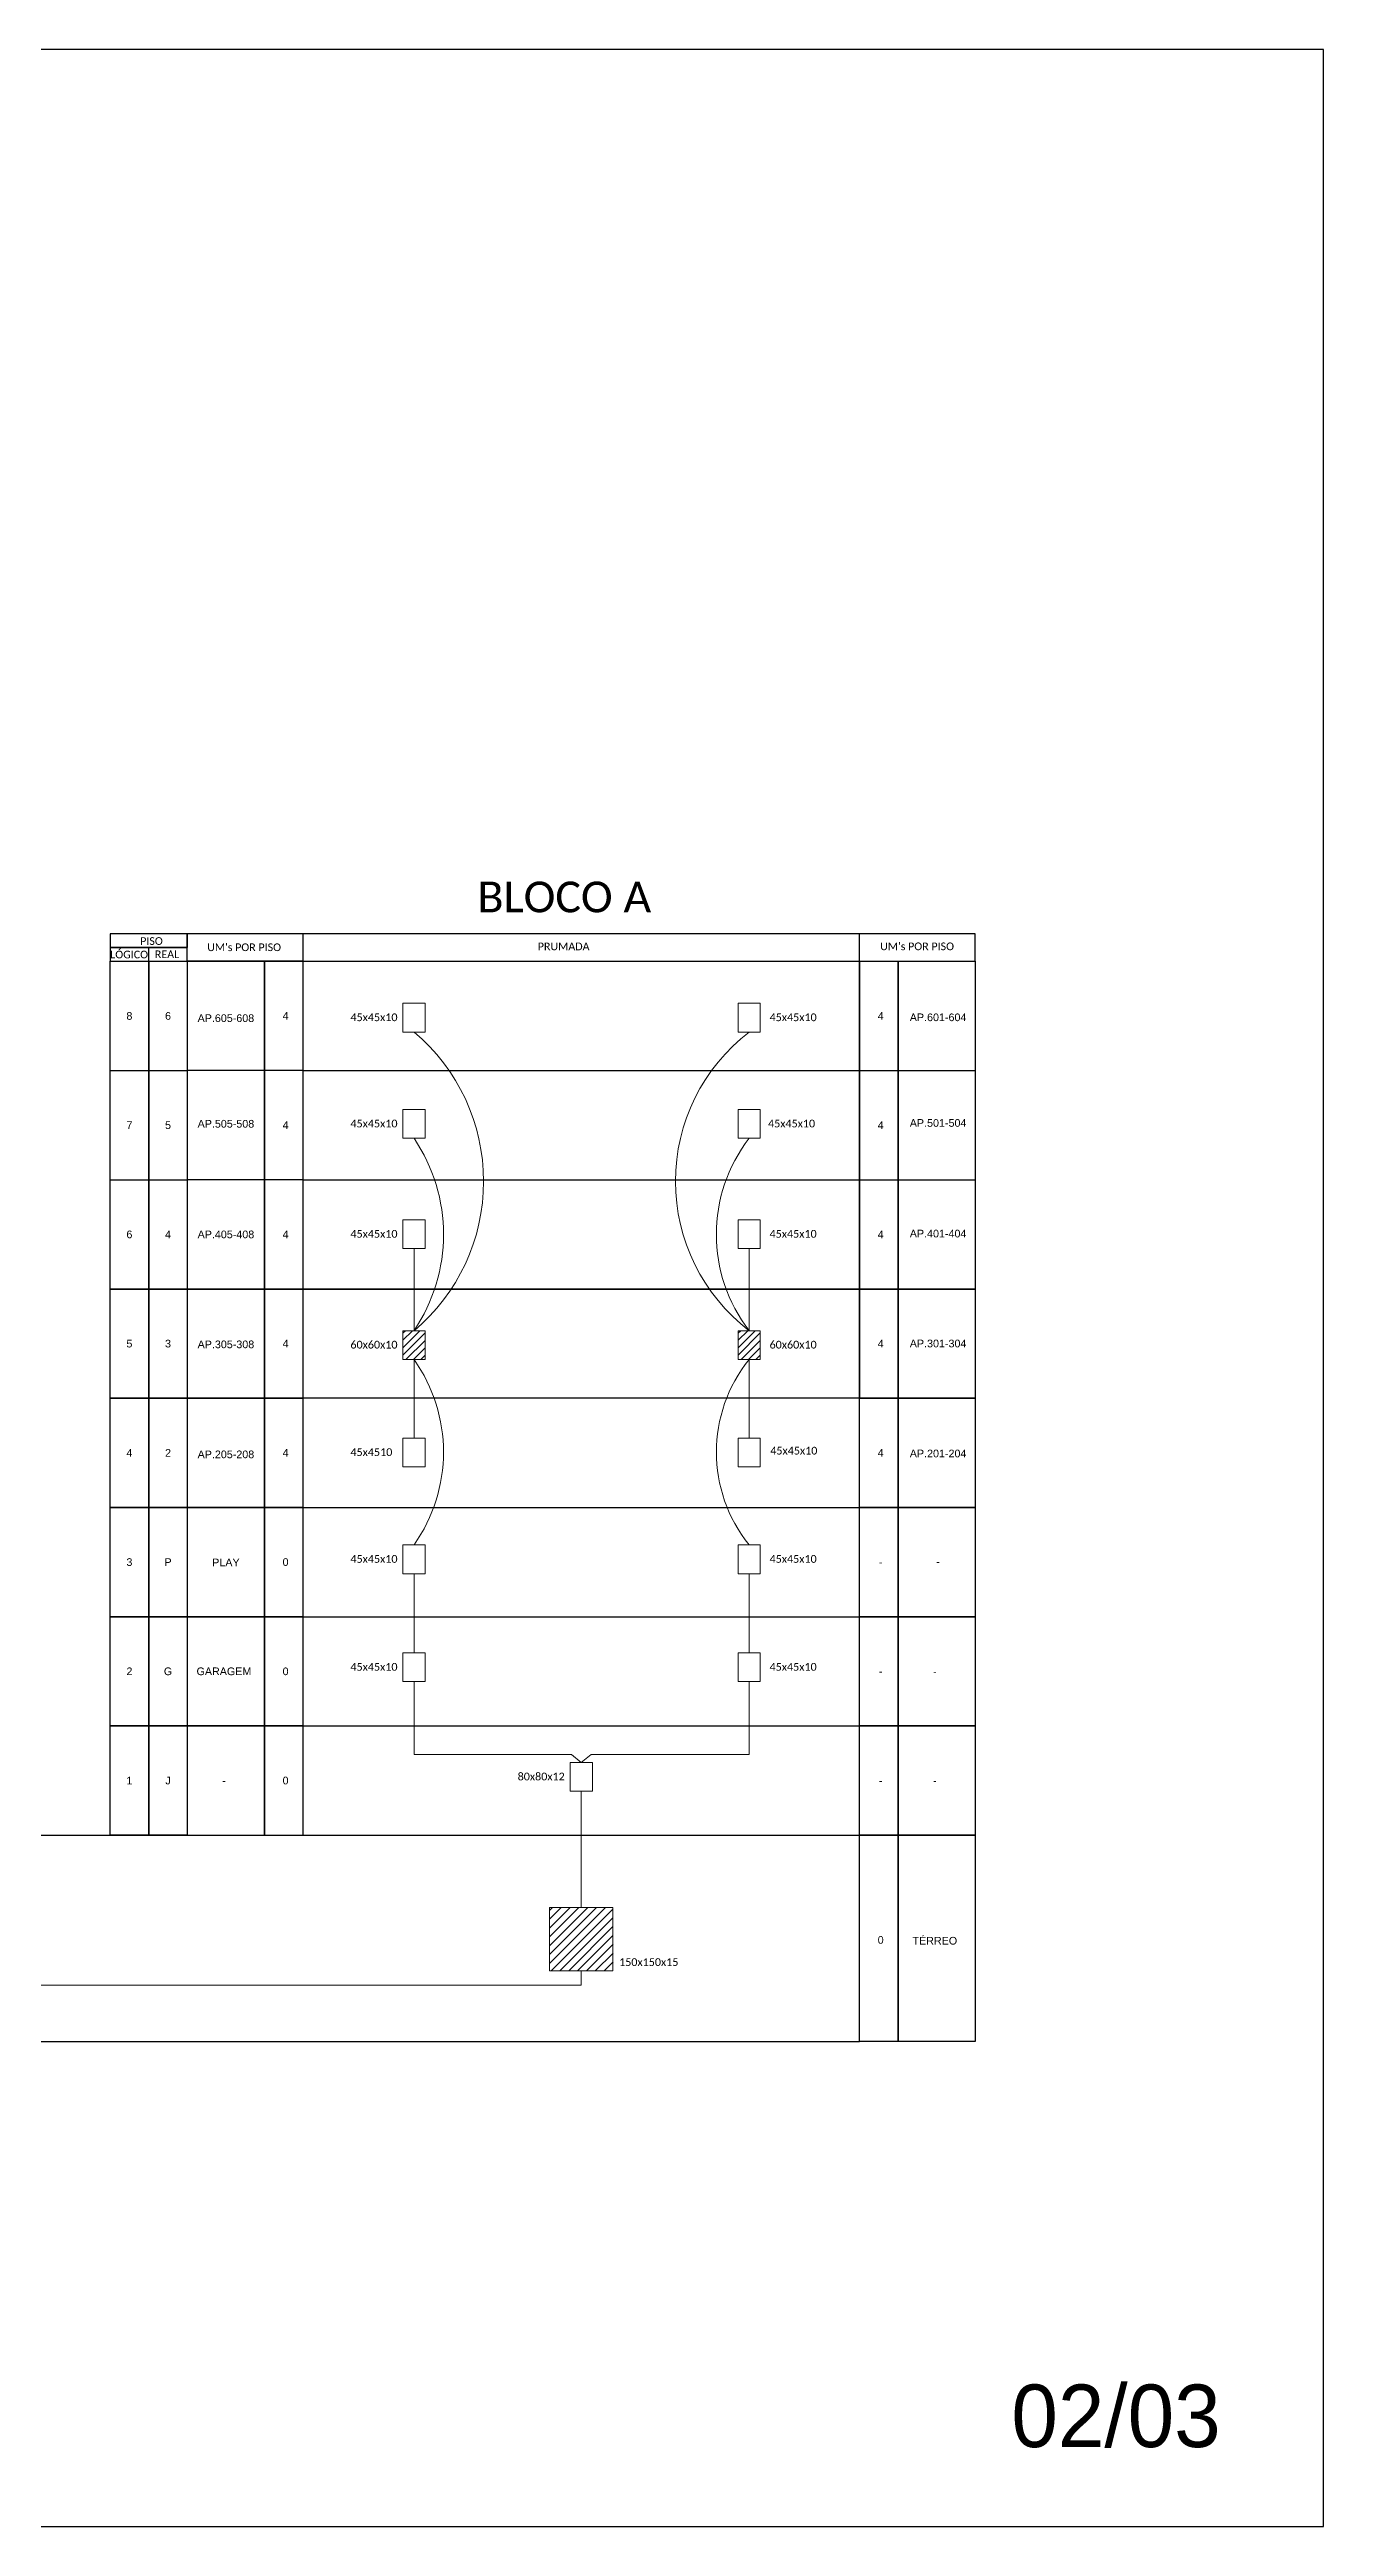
# Model space of a CAD drawing. Header units: inches. Extents: x 38 to 2658, y 14 to 608.
# Drawn here: x 1448 to 1753, y 14 to 608 of the extents above; entities that cross this region are included whole.
import ezdxf
from ezdxf.enums import TextEntityAlignment as Align

# ---------------------------------------------------------------- set-up
doc = ezdxf.new("R2010")
doc.units = ezdxf.units.IN
doc.header["$MEASUREMENT"] = 0
doc.layers.add('cerco área', color=2, linetype='Continuous')
doc.styles.add('ARIAL', font='arial.ttf')
doc.styles.add('WMF-Calibri0', font='calibri.ttf')

msp = doc.modelspace()

# ---------------------------------------------------------------- hatches: boundary and pattern name
h = msp.add_hatch()
h.set_pattern_fill('ANSI31', color=1, scale=10)
h.set_pattern_definition([(45, (-10655.1115, -1481.9689), (-0.88388348, 0.88388348), [])])
h.paths.add_polyline_path([(1537.71, 301.02), (1532.41, 301.02), (1532.41, 294.13), (1537.71, 294.13)])
h = msp.add_hatch()
h.set_pattern_fill('ANSI31', color=1, scale=10)
h.set_pattern_definition([(45, (-10574.731, -1481.9689), (-0.88388348, 0.88388348), [])])
h.paths.add_polyline_path([(1618.09, 301.02), (1612.79, 301.02), (1612.79, 294.13), (1618.09, 294.13)])
h = msp.add_hatch()
h.set_pattern_fill('ANSI31', color=1, scale=12, style=0)
h.set_pattern_definition([(45, (834.0426, -314.8546), (-1.0606602, 1.0606602), [])])
h.paths.add_polyline_path([(1582.75, 162.67), (1567.58, 162.67), (1567.58, 147.5), (1582.8, 147.5)])
h.paths.add_polyline_path([(1575.09, 153.68), (1575.88, 153.85), (1575.55, 154.12), (1575.4, 154.92)], flags=16)

# ---------------------------------------------------------------- linework, layer by layer
at = {"color": 0}
for p, q in [((1462.18, 389.6), (1471.44, 389.6)), ((1462.18, 363.4), (1462.18, 389.6)), ((1471.44, 389.6), (1471.44, 363.4)), ((1471.44, 389.6), (1480.7, 389.6)), ((1471.44, 363.4), (1471.44, 389.6)), ((1480.7, 389.6), (1480.7, 363.4)), ((1499.21, 389.6), (1480.7, 389.6)), ((1480.7, 389.6), (1480.7, 363.4)), ((1499.21, 363.4), (1499.21, 389.6)), ((1508.47, 389.6), (1499.21, 389.6)), ((1499.21, 389.6), (1499.21, 363.4)), ((1508.47, 389.6), (1641.86, 389.6)), ((1508.47, 363.4), (1508.47, 389.6)), ((1508.47, 363.4), (1508.47, 389.6)), ((1641.86, 389.6), (1641.86, 363.4)), ((1641.86, 389.6), (1651.12, 389.6)), ((1641.86, 363.4), (1641.86, 389.6)), ((1651.12, 389.6), (1669.63, 389.6)), ((1651.12, 363.4), (1651.12, 389.6)), ((1651.12, 389.6), (1651.12, 363.4)), ((1669.63, 389.6), (1669.63, 363.4)), ((1462.18, 363.4), (1471.44, 363.4)), ((1462.18, 337.21), (1462.18, 363.4)), ((1471.44, 363.4), (1471.44, 337.21)), ((1471.44, 363.4), (1480.7, 363.4)), ((1471.44, 337.21), (1471.44, 363.4)), ((1480.7, 363.4), (1480.7, 337.21)), ((1499.21, 363.4), (1480.7, 363.4)), ((1480.7, 363.4), (1480.7, 337.21)), ((1499.21, 337.21), (1499.21, 363.4)), ((1508.47, 363.4), (1499.21, 363.4)), ((1499.21, 363.4), (1499.21, 337.21)), ((1508.47, 363.4), (1641.86, 363.4)), ((1508.47, 337.21), (1508.47, 363.4)), ((1508.47, 337.21), (1508.47, 363.4)), ((1641.86, 363.4), (1641.86, 337.21)), ((1641.86, 363.4), (1651.12, 363.4)), ((1641.86, 337.21), (1641.86, 363.4)), ((1651.12, 363.4), (1669.63, 363.4)), ((1651.12, 337.21), (1651.12, 363.4)), ((1651.12, 363.4), (1651.12, 337.21)), ((1669.63, 363.4), (1669.63, 337.21)), ((1462.18, 337.21), (1471.44, 337.21)), ((1462.18, 311.01), (1462.18, 337.21)), ((1471.44, 337.21), (1471.44, 311.01)), ((1471.44, 337.21), (1480.7, 337.21)), ((1471.44, 311.01), (1471.44, 337.21)), ((1480.7, 337.21), (1480.7, 311.01)), ((1499.21, 337.21), (1480.7, 337.21)), ((1480.7, 337.21), (1480.7, 311.01)), ((1499.21, 311.01), (1499.21, 337.21)), ((1508.47, 337.21), (1499.21, 337.21)), ((1499.21, 337.21), (1499.21, 311.01)), ((1508.47, 337.21), (1641.86, 337.21)), ((1508.47, 311.01), (1508.47, 337.21)), ((1508.47, 311.01), (1508.47, 337.21)), ((1641.86, 337.21), (1641.86, 311.01)), ((1641.86, 337.21), (1651.12, 337.21)), ((1641.86, 311.01), (1641.86, 337.21)), ((1651.12, 337.21), (1669.63, 337.21)), ((1651.12, 311.01), (1651.12, 337.21)), ((1651.12, 337.21), (1651.12, 311.01)), ((1669.63, 337.21), (1669.63, 311.01)), ((1462.18, 311.01), (1471.44, 311.01)), ((1462.18, 284.82), (1462.18, 311.01)), ((1471.44, 311.01), (1462.18, 311.01)), ((1471.44, 311.01), (1471.44, 284.82)), ((1471.44, 311.01), (1480.7, 311.01)), ((1471.44, 284.82), (1471.44, 311.01)), ((1480.7, 311.01), (1471.44, 311.01)), ((1480.7, 311.01), (1480.7, 284.82)), ((1499.21, 311.01), (1480.7, 311.01)), ((1480.7, 311.01), (1480.7, 284.82)), ((1480.7, 311.01), (1499.21, 311.01)), ((1499.21, 284.82), (1499.21, 311.01)), ((1508.47, 311.01), (1499.21, 311.01)), ((1499.21, 311.01), (1499.21, 284.82)), ((1499.21, 311.01), (1508.47, 311.01)), ((1508.47, 311.01), (1641.86, 311.01)), ((1508.47, 284.82), (1508.47, 311.01)), ((1508.47, 284.82), (1508.47, 311.01)), ((1641.86, 311.01), (1508.47, 311.01)), ((1641.86, 311.01), (1641.86, 284.82)), ((1641.86, 311.01), (1651.12, 311.01)), ((1641.86, 284.82), (1641.86, 311.01)), ((1651.12, 311.01), (1641.86, 311.01)), ((1651.12, 311.01), (1669.63, 311.01)), ((1651.12, 284.82), (1651.12, 311.01)), ((1651.12, 311.01), (1651.12, 284.82)), ((1669.63, 311.01), (1651.12, 311.01)), ((1669.63, 311.01), (1669.63, 284.82)), ((1471.44, 284.82), (1462.18, 284.82)), ((1480.7, 284.82), (1471.44, 284.82)), ((1480.7, 284.82), (1499.21, 284.82)), ((1499.21, 284.82), (1508.47, 284.82)), ((1641.86, 284.82), (1508.47, 284.82)), ((1651.12, 284.82), (1641.86, 284.82)), ((1669.63, 284.82), (1651.12, 284.82))]:
    msp.add_line(p, q, dxfattribs=at)
msp.add_line((1250.27, 130.53), (1641.86, 130.53))
for points in [[(914.57, 14.26), (1753.14, 14.26), (1753.14, 608.26), (914.57, 608.26), (914.57, 14.26)], [(1471.44, 389.6), (1471.44, 392.89)], [(1480.7, 389.6), (1669.63, 389.6), (1669.63, 396.18), (1480.7, 396.18), (1480.7, 396.18), (1480.7, 392.89)], [(1508.47, 258.62), (1641.86, 258.62)], [(1508.47, 232.43), (1641.86, 232.43)], [(1508.47, 206.23), (1641.86, 206.23)], [(1250.27, 180.04), (1508.47, 180.04)], [(1439.2, 180.04), (1462.18, 180.04)]]:
    msp.add_lwpolyline(points)
for points in [[(1462.18, 392.89), (1480.7, 392.89), (1480.7, 396.18), (1462.18, 396.18)], [(1462.18, 389.6), (1480.7, 389.6), (1480.7, 392.89), (1462.18, 392.89)]]:
    msp.add_lwpolyline(points, close=True)
for points in [[(1508.47, 389.6), (1508.47, 396.18)], [(1641.86, 389.6), (1641.86, 396.18)], [(1508.47, 180.04), (1641.86, 180.04)], [(1508.47, 180.04), (1641.86, 180.04)]]:
    msp.add_lwpolyline(points, dxfattribs=at)
at = {"lineweight": 0}
for points in [[(1532.41, 379.54), (1537.71, 379.54), (1537.71, 372.64), (1532.41, 372.64)], [(1612.79, 379.54), (1618.09, 379.54), (1618.09, 372.64), (1612.79, 372.64)], [(1532.41, 354.06), (1537.71, 354.06), (1537.71, 347.17), (1532.41, 347.17)], [(1532.41, 327.61), (1537.71, 327.61), (1537.71, 320.71), (1532.41, 320.71)], [(1612.79, 327.61), (1618.09, 327.61), (1618.09, 320.71), (1612.79, 320.71)], [(1532.41, 275.26), (1537.71, 275.26), (1537.71, 268.36), (1532.41, 268.36)], [(1532.41, 249.65), (1537.71, 249.65), (1537.71, 242.75), (1532.41, 242.75)], [(1612.79, 249.65), (1618.09, 249.65), (1618.09, 242.75), (1612.79, 242.75)], [(1532.41, 223.75), (1537.71, 223.75), (1537.71, 216.86), (1532.41, 216.86)], [(1612.79, 223.75), (1618.09, 223.75), (1618.09, 216.86), (1612.79, 216.86)], [(1572.52, 197.47), (1577.82, 197.47), (1577.82, 190.58), (1572.52, 190.58)]]:
    msp.add_lwpolyline(points, close=True, dxfattribs=at)
at = {"color": 0, "lineweight": 0}
for points in [[(1612.79, 354.06), (1618.09, 354.06), (1618.09, 347.17), (1612.79, 347.17)], [(1612.79, 275.26), (1618.09, 275.26), (1618.09, 268.36), (1612.79, 268.36)]]:
    msp.add_lwpolyline(points, close=True, dxfattribs=at)
at = {"color": 1, "lineweight": 0}
for points in [[(1532.41, 301.02), (1537.71, 301.02), (1537.71, 294.13), (1532.41, 294.13)], [(1612.79, 301.02), (1618.09, 301.02), (1618.09, 294.13), (1612.79, 294.13)], [(1567.58, 162.67), (1582.75, 162.67), (1582.75, 147.5), (1567.58, 147.5)]]:
    msp.add_lwpolyline(points, close=True, dxfattribs=at)
at = {"color": 0}
for points in [[(1462.18, 284.82), (1471.44, 284.82), (1471.44, 258.62), (1462.18, 258.62)], [(1471.44, 284.82), (1480.7, 284.82), (1480.7, 258.62), (1471.44, 258.62)], [(1499.21, 284.82), (1480.7, 284.82), (1480.7, 258.62), (1499.21, 258.62)], [(1508.47, 284.82), (1499.21, 284.82), (1499.21, 258.62), (1508.47, 258.62)], [(1641.86, 284.82), (1651.12, 284.82), (1651.12, 258.62), (1641.86, 258.62)], [(1651.12, 284.82), (1669.63, 284.82), (1669.63, 258.62), (1651.12, 258.62)], [(1462.18, 258.62), (1471.44, 258.62), (1471.44, 232.43), (1462.18, 232.43)], [(1471.44, 258.62), (1480.7, 258.62), (1480.7, 232.43), (1471.44, 232.43)], [(1499.21, 258.62), (1480.7, 258.62), (1480.7, 232.43), (1499.21, 232.43)], [(1508.47, 258.62), (1499.21, 258.62), (1499.21, 232.43), (1508.47, 232.43)], [(1641.86, 258.62), (1651.12, 258.62), (1651.12, 232.43), (1641.86, 232.43)], [(1651.12, 258.62), (1669.63, 258.62), (1669.63, 232.43), (1651.12, 232.43)], [(1462.18, 232.43), (1471.44, 232.43), (1471.44, 206.23), (1462.18, 206.23)], [(1471.44, 232.43), (1480.7, 232.43), (1480.7, 206.23), (1471.44, 206.23)], [(1499.21, 232.43), (1480.7, 232.43), (1480.7, 206.23), (1499.21, 206.23)], [(1508.47, 232.43), (1499.21, 232.43), (1499.21, 206.23), (1508.47, 206.23)], [(1641.86, 232.43), (1651.12, 232.43), (1651.12, 206.23), (1641.86, 206.23)], [(1651.12, 232.43), (1669.63, 232.43), (1669.63, 206.23), (1651.12, 206.23)], [(1462.18, 206.23), (1471.44, 206.23), (1471.44, 180.04), (1462.18, 180.04)], [(1471.44, 206.23), (1480.7, 206.23), (1480.7, 180.04), (1471.44, 180.04)], [(1499.21, 206.23), (1480.7, 206.23), (1480.7, 180.04), (1499.21, 180.04)], [(1508.47, 206.23), (1499.21, 206.23), (1499.21, 180.04), (1508.47, 180.04)], [(1641.86, 206.23), (1651.12, 206.23), (1651.12, 180.04), (1641.86, 180.04)], [(1651.12, 206.23), (1669.63, 206.23), (1669.63, 180.04), (1651.12, 180.04)], [(1641.86, 180.04), (1651.12, 180.04), (1651.12, 130.53), (1641.86, 130.53)], [(1651.12, 180.04), (1669.63, 180.04), (1669.63, 130.53), (1651.12, 130.53)]]:
    msp.add_lwpolyline(points, close=True, dxfattribs=at)
at = {"layer": 'cerco área', "color": 3, "lineweight": 0}
for points in [[(1535.06, 301.02), (1535.06, 320.71)], [(1615.44, 301.02), (1615.44, 320.71)], [(1535.06, 294.13), (1535.06, 275.26)], [(1615.44, 294.13), (1615.44, 275.26)], [(1535.06, 242.75), (1535.06, 223.75)], [(1615.44, 223.75), (1615.44, 242.75)], [(1535.06, 216.86), (1535.06, 199.36)], [(1615.44, 216.86), (1615.44, 199.36)], [(1575.17, 197.47), (1572.79, 199.36), (1535.06, 199.36)], [(1575.17, 197.47), (1577.52, 199.36)], [(1577.52, 199.36), (1615.44, 199.36)], [(1575.17, 162.67), (1575.17, 190.58)], [(1119.45, 147.5), (1119.45, 144.05), (1575.17, 144.05)], [(1575.17, 147.5), (1575.17, 144.05)]]:
    msp.add_lwpolyline(points, dxfattribs=at)
for centre, radius, start, end in [((1504.95, 336.83), 46.79, 310.05947, 49.94053), ((1642.86, 336.83), 45.1, 127.43909, 232.56091), ((1500.95, 324.1), 41.18, 325.92698, 34.07302), ((1645.26, 324.1), 37.7, 142.2703, 217.7297), ((1503.58, 271.89), 38.54, 324.75625, 35.24375), ((1642.92, 271.89), 35.35, 141.01025, 218.98975)]:
    msp.add_arc(centre, radius, start, end, dxfattribs=at)

# ---------------------------------------------------------------- texts
at = {"color": 2, "style": 'WMF-Calibri0'}
msp.add_text('BLOCO A', height=7.371, dxfattribs=at).set_placement((1550.27, 401.35))
at = {"style": 'WMF-Calibri0'}
for s, p in [('  LÓGICO', (1460.92, 390.31)), ('     PISO', (1466.15, 393.54)), ('    REAL', (1470.32, 390.36)), ("UM's POR PISO", (1485.47, 392.05)), ('PRUMADA', (1564.73, 392.25)), ("UM's POR PISO", (1646.84, 392.27))]:
    msp.add_text(s, height=1.84, dxfattribs=at).set_placement(p)
at = {"color": 0, "style": 'ARIAL'}
for s, p in [('8', (1466.81, 376.5)), ('6', (1476.07, 376.5)), ('AP.605-608', (1489.95, 375.97)), ('4', (1504.26, 376.5)), ('4', (1646.96, 376.5)), ('AP.601-604', (1660.73, 376.17)), ('7', (1466.81, 350.31)), ('5', (1476.07, 350.31)), ('AP.505-508', (1489.95, 350.64)), ('4', (1504.26, 350.31)), ('4', (1646.96, 350.31)), ('AP.501-504', (1660.73, 350.84)), ('6', (1466.81, 324.11)), ('4', (1476.07, 324.11)), ('AP.405-408', (1489.95, 324.11)), ('4', (1504.26, 324.11)), ('4', (1646.96, 324.11)), ('AP.401-404', (1660.73, 324.31)), ('5', (1466.81, 297.92)), ('3', (1476.07, 297.92)), ('AP.305-308', (1489.95, 297.74)), ('4', (1504.26, 297.92)), ('4', (1646.96, 297.92)), ('AP.301-304', (1660.73, 297.95)), ('4', (1466.81, 271.72)), ('2', (1476.07, 271.72)), ('AP.205-208', (1489.95, 271.36)), ('4', (1504.26, 271.72)), ('4', (1646.96, 271.72)), ('AP.201-204', (1660.73, 271.57)), ('3', (1466.81, 245.53)), ('P', (1476.07, 245.53)), ('PLAY', (1489.95, 245.44)), ('0', (1504.26, 245.53)), ('-', (1646.96, 245.53)), ('-', (1660.73, 245.64)), ('2', (1466.81, 219.33)), ('G', (1476.07, 219.33)), ('GARAGEM', (1489.48, 219.33)), ('0', (1504.26, 219.33)), ('-', (1646.96, 219.33)), ('-', (1659.95, 219.21)), ('1', (1466.81, 193.14)), ('J', (1476.07, 193.14)), ('-', (1489.48, 193.14)), ('0', (1504.26, 193.14)), ('-', (1646.96, 193.14)), ('-', (1659.95, 193.14)), ('0', (1646.96, 154.92)), ('TÉRREO', (1659.95, 154.72))]:
    msp.add_text(s, height=1.84, dxfattribs=at).set_placement(p, align=Align.MIDDLE_CENTER)
at = {"color": 0, "style": 'WMF-Calibri0'}
for s, p in [('45x45x10', (1519.81, 375.25)), ('45x45x10', (1620.32, 375.25)), ('45x45x10', (1519.81, 349.77)), ('45x45x10', (1619.95, 349.77)), ('45x45x10', (1519.81, 323.32)), ('45x45x10', (1620.32, 323.32)), ('60x60x10', (1519.81, 296.74)), ('60x60x10', (1620.32, 296.74)), ('45x4510', (1519.81, 270.97)), ('45x45x10', (1620.49, 271.32)), ('45x45x10', (1519.81, 245.36)), ('45x45x10', (1620.32, 245.36)), ('45x45x10', (1519.81, 219.47)), ('45x45x10', (1620.32, 219.47)), ('80x80x12', (1559.91, 193.18)), ('150x150x15', (1584.24, 148.67))]:
    msp.add_text(s, height=1.854, dxfattribs=at).set_placement(p)
at = {"color": 0, "ltscale": 2, "insert": (1678.3, 48.29), "char_height": 15, "width": 211.8067, "attachment_point": 1}
msp.add_mtext('02/03', dxfattribs=at)

doc.saveas('drawing.dxf')
